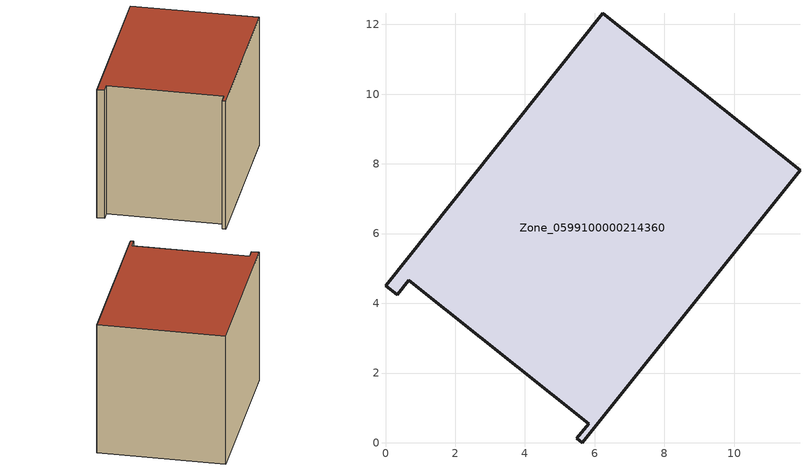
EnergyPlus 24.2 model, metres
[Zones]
Zone_0599100000214360
 floor ground (C_G): 5.83,0.55 0.67,4.66 0.34,4.24 0,4.51 6.23,12.32 11.89,7.81 5.65,0 5.49,0.13 z0.45
 wall outside (C_F): 0.67,4.66 5.83,0.55 5.49,0.13 5.65,0 11.89,7.81 6.23,12.32 0,4.51 0.34,4.24 0.67,4.66 z0.45:8.46
 roof outside (C_R): 5.65,0 11.89,7.81 6.23,12.32 0,4.51 0.34,4.24 0.67,4.66 5.83,0.55 5.49,0.13 z8.46
[BUILDING]
Pand.0599100000214360: North Axis=0; Terrain=City; Loads Convergence Tolerance Value=0.04; Temperature Convergence Tolerance Value=0.4; Solar Distribution=FullExterior; Maximum Number of Warmup Days=25; Minimum Number of Warmup Days=1
[Site:Location]
Rotterdam.The.Hague.AP_ZH_NLD Design_Conditions: Latitude=51.96; Longitude=4.45; Time Zone=1; Elevation=-4.5
[SITE:GROUNDTEMPERATURE:BUILDINGSURFACE]
18, 18, 18, 18, 18, 18, 18, 18, 18, 18, 18, 18
[MATERIAL] Thermal Absorptance=0.9; Solar Absorptance=0.7; Visible Absorptance=0.7
Name | Roughness | Thickness | Conductivity | Density | Specific Heat
G.TC.1965-1974 | MediumSmooth | 0.15 | 0.882353 | 540 | 1210
F.TC.1965-1974 | Rough | 0.3 | 0.697674 | 1920 | 840
R.TC.1965-1974 | MediumRough | 0.2 | 0.232558 | 1500 | 1000
[CONSTRUCTION]
C_G: G.TC.1965-1974
C_F: F.TC.1965-1974
C_R: R.TC.1965-1974
[ZONE]
Zone_0599100000214360: Type=1; Multiplier=1; Ceiling Height=Autocalculate; Volume=Autocalculate; Floor Area=autocalculate; Part of Total Floor Area=Yes
[ZONEINFILTRATION:DESIGNFLOWRATE]
Infil_Zone_0599100000214360: Zone or ZoneList or Space or SpaceList=Zone_0599100000214360; Schedule=AlwaysOn; Design Flow Rate Calculation Method=Flow/Area; Flow Rate per Floor Area=0.003; Constant Term Coefficient=1; Temperature Term Coefficient=0; Velocity Term Coefficient=0; Velocity Squared Term Coefficient=0
[HVACTEMPLATE:ZONE:IDEALLOADSAIRSYSTEM]
Zone_0599100000214360: Maximum Heating Supply Air Temperature=50; Minimum Cooling Supply Air Temperature=13; Maximum Heating Supply Air Humidity Ratio=0.0156; Minimum Cooling Supply Air Humidity Ratio=0.0077; Heating Limit=NoLimit; Cooling Limit=NoLimit; Dehumidification Control Type=ConstantSensibleHeatRatio; Cooling Sensible Heat Ratio=0.7; Dehumidification Setpoint=60; Humidification Control Type=None; Humidification Setpoint=30; Outdoor Air Method=None; Outdoor Air Flow Rate per Person=0.00944; Outdoor Air Flow Rate per Zone Floor Area=0; Outdoor Air Flow Rate per Zone=0; Demand Controlled Ventilation Type=None; Outdoor Air Economizer Type=NoEconomizer; Heat Recovery Type=None; Sensible Heat Recovery Effectiveness=0.7; Latent Heat Recovery Effectiveness=0.65
[ZONECONTROL:THERMOSTAT]
ThermostatControl_Zone_0599100000214360: Zone or ZoneList=Zone_0599100000214360; Control Type Schedule=DualSetpointControlType; Control 1=Thermostat_Zone_0599100000214360; Temperature Difference Between Cutout And Setpoint=0
[THERMOSTATSETPOINT:DUALSETPOINT]
Thermostat_Zone_0599100000214360: Heating Setpoint Temperature Schedule=HeatingSetpoint_Zone_0599100000214360; Cooling Setpoint Temperature Schedule=CoolingSetpoint_Zone_0599100000214360
[SCHEDULE:COMPACT]
HeatingSetpoint_Zone_0599100000214360: Through: 12/31, For: AllDays, Until: 24:00, 21
CoolingSetpoint_Zone_0599100000214360: Through: 12/31, For: AllDays, Until: 24:00, 24
DualSetpointControlType: Through: 12/31, For: AllDays, Until: 24:00, 4
AlwaysOn: Through: 12/31, For: AllDays, Until: 24:00, 1
